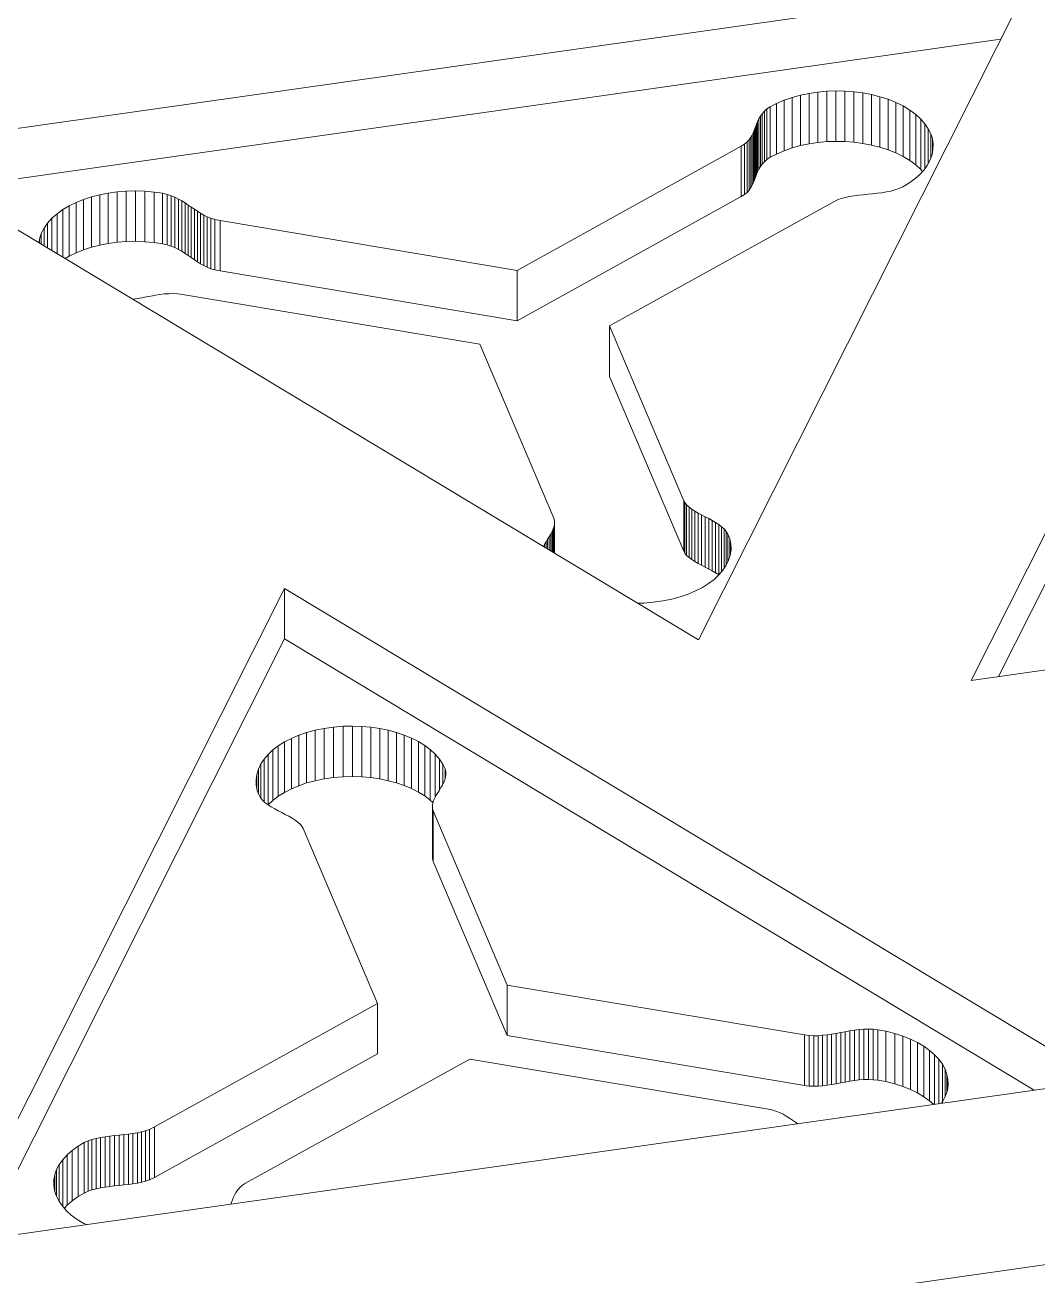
# Model space of a CAD drawing. Header units: inches. Extents: x 4 to 26.1, y 6.7 to 41.9.
# Drawn here: x 15.144 to 16.17, y 16.244 to 17.511 of the extents above; entities that cross this region are included whole.
import ezdxf

# ---------------------------------------------------------------- set-up
doc = ezdxf.new("R2010")
doc.units = ezdxf.units.IN
doc.header["$MEASUREMENT"] = 0
doc.layers.add('rails', color=7, linetype='Continuous', lineweight=35, true_color=0xd4d4d4)

# ---------------------------------------------------------------- blocks, each defined once
blk = doc.blocks.new('A$C382235AA')
at = {"color": 0, "linetype": 'Continuous', "lineweight": 0, "extrusion": (-4.89431e-17, 0.816497, 0.57735)}
for p, q in [((-10.8228, 11.6519), (-9.6615, 11.8167)), ((-9.6615, 11.8167), (-9.995, 11.1536)), ((-9.7189, 11.1126), (-9.3854, 11.7756)), ((-9.6892, 11.7617), (-10.7542, 11.6106)), ((-9.3854, 11.7246), (-9.6913, 11.1165)), ((-9.9085, 11.6999), (-9.9003, 11.7027)), ((-9.9003, 11.7027), (-9.8919, 11.705)), ((-9.9003, 11.6517), (-9.9003, 11.7027)), ((-9.8919, 11.705), (-9.8831, 11.7068)), ((-9.8919, 11.654), (-9.8919, 11.705)), ((-9.8831, 11.7068), (-9.8742, 11.7082)), ((-9.8831, 11.6558), (-9.8831, 11.7068)), ((-9.8742, 11.7082), (-9.8651, 11.709)), ((-9.8742, 11.6571), (-9.8742, 11.7082)), ((-9.8651, 11.709), (-9.8559, 11.7093)), ((-9.8651, 11.658), (-9.8651, 11.709)), ((-9.8559, 11.6583), (-9.8559, 11.7093)), ((-9.8559, 11.7093), (-9.8468, 11.7091)), ((-9.8468, 11.6581), (-9.8468, 11.7091)), ((-9.8468, 11.7091), (-9.8377, 11.7085)), ((-9.8377, 11.6574), (-9.8377, 11.7085)), ((-9.8377, 11.7085), (-9.8287, 11.7073)), ((-9.8287, 11.6563), (-9.8287, 11.7073)), ((-9.8287, 11.7073), (-9.8199, 11.7057)), ((-9.8199, 11.6546), (-9.8199, 11.7057)), ((-9.8199, 11.7057), (-9.8114, 11.7035)), ((-9.8114, 11.6525), (-9.8114, 11.7035)), ((-9.8114, 11.7035), (-9.8032, 11.7009)), ((-9.9284, 11.6888), (-9.9258, 11.6911)), ((-9.9258, 11.6911), (-9.9226, 11.6932)), ((-9.9258, 11.64), (-9.9258, 11.6911)), ((-9.9226, 11.6932), (-9.9162, 11.6965)), ((-9.9226, 11.6422), (-9.9226, 11.6932)), ((-9.9162, 11.6965), (-9.9085, 11.6999)), ((-9.9162, 11.6455), (-9.9162, 11.6965)), ((-9.9085, 11.6488), (-9.9085, 11.6999)), ((-9.8032, 11.6498), (-9.8032, 11.7009)), ((-9.8032, 11.7009), (-9.7953, 11.6977)), ((-9.7953, 11.6467), (-9.7953, 11.6977)), ((-9.7953, 11.6977), (-9.788, 11.6941)), ((-9.788, 11.6431), (-9.788, 11.6941)), ((-9.788, 11.6941), (-9.7812, 11.69)), ((-9.7812, 11.639), (-9.7812, 11.69)), ((-9.7812, 11.69), (-9.7752, 11.6856)), ((-9.9364, 11.6758), (-9.9353, 11.6785)), ((-9.9353, 11.6785), (-9.934, 11.6812)), ((-9.9353, 11.6275), (-9.9353, 11.6785)), ((-9.934, 11.6812), (-9.9325, 11.6838)), ((-9.934, 11.6301), (-9.934, 11.6812)), ((-9.9325, 11.6838), (-9.9307, 11.6863)), ((-9.9325, 11.6328), (-9.9325, 11.6838)), ((-9.9307, 11.6863), (-9.9284, 11.6888)), ((-9.9307, 11.6353), (-9.9307, 11.6863)), ((-9.9284, 11.6377), (-9.9284, 11.6888)), ((-9.7752, 11.6346), (-9.7752, 11.6856)), ((-9.7752, 11.6856), (-9.7701, 11.6809)), ((-9.7701, 11.6299), (-9.7701, 11.6809)), ((-9.7701, 11.6809), (-9.7659, 11.6761)), ((-9.9422, 11.6625), (-9.9408, 11.665)), ((-9.9408, 11.665), (-9.9395, 11.6677)), ((-9.9408, 11.614), (-9.9408, 11.665)), ((-9.9395, 11.6677), (-9.9384, 11.6703)), ((-9.9395, 11.6166), (-9.9395, 11.6677)), ((-9.9384, 11.6703), (-9.9374, 11.6731)), ((-9.9384, 11.6193), (-9.9384, 11.6703)), ((-9.9374, 11.6731), (-9.9364, 11.6758)), ((-9.9374, 11.622), (-9.9374, 11.6731)), ((-9.9364, 11.6248), (-9.9364, 11.6758)), ((-9.7659, 11.6306), (-9.7659, 11.6761)), ((-9.7659, 11.6761), (-9.7625, 11.6711)), ((-9.7625, 11.6357), (-9.7625, 11.6711)), ((-9.7625, 11.6711), (-9.76, 11.6659)), ((-9.76, 11.6409), (-9.76, 11.6659)), ((-9.76, 11.6659), (-9.7583, 11.6607)), ((-9.995, 11.1536), (-10.8228, 11.6519)), ((-10.1787, 11.5277), (-9.9518, 11.6534)), ((-9.9518, 11.6534), (-9.9485, 11.6555)), ((-9.9518, 11.6024), (-9.9518, 11.6534)), ((-9.9485, 11.6555), (-9.946, 11.6577)), ((-9.9485, 11.6045), (-9.9485, 11.6555)), ((-9.946, 11.6577), (-9.9439, 11.66)), ((-9.946, 11.6067), (-9.946, 11.6577)), ((-9.9439, 11.66), (-9.9422, 11.6625)), ((-9.9439, 11.609), (-9.9439, 11.66)), ((-9.9422, 11.6115), (-9.9422, 11.6625)), ((-9.9003, 11.6517), (-9.9085, 11.6488)), ((-9.8919, 11.654), (-9.9003, 11.6517)), ((-9.8831, 11.6558), (-9.8919, 11.654)), ((-9.8742, 11.6571), (-9.8831, 11.6558)), ((-9.8651, 11.658), (-9.8742, 11.6571)), ((-9.8559, 11.6583), (-9.8651, 11.658)), ((-9.8468, 11.6581), (-9.8559, 11.6583)), ((-9.8377, 11.6574), (-9.8468, 11.6581)), ((-9.8287, 11.6563), (-9.8377, 11.6574)), ((-9.8199, 11.6546), (-9.8287, 11.6563)), ((-9.8114, 11.6525), (-9.8199, 11.6546)), ((-9.8032, 11.6498), (-9.8114, 11.6525)), ((-9.7583, 11.6463), (-9.7583, 11.6607)), ((-9.7583, 11.6607), (-9.7576, 11.6554)), ((-9.7576, 11.6554), (-9.7577, 11.6501)), ((-9.9258, 11.64), (-9.9284, 11.6377)), ((-9.9226, 11.6422), (-9.9258, 11.64)), ((-9.9162, 11.6455), (-9.9226, 11.6422)), ((-9.9085, 11.6488), (-9.9162, 11.6455)), ((-9.7953, 11.6467), (-9.8032, 11.6498)), ((-9.788, 11.6431), (-9.7953, 11.6467)), ((-9.7812, 11.639), (-9.788, 11.6431)), ((-9.7752, 11.6346), (-9.7812, 11.639)), ((-9.7604, 11.6397), (-9.7631, 11.6346)), ((-9.7586, 11.6449), (-9.7604, 11.6397)), ((-9.7577, 11.6501), (-9.7586, 11.6449)), ((-9.9353, 11.6275), (-9.9364, 11.6248)), ((-9.934, 11.6301), (-9.9353, 11.6275)), ((-9.9325, 11.6328), (-9.934, 11.6301)), ((-9.9307, 11.6353), (-9.9325, 11.6328)), ((-9.9284, 11.6377), (-9.9307, 11.6353)), ((-9.7701, 11.6299), (-9.7752, 11.6346)), ((-9.7666, 11.6296), (-9.7709, 11.6248)), ((-9.7682, 11.6278), (-9.7701, 11.6299)), ((-9.7631, 11.6346), (-9.7666, 11.6296)), ((-9.9408, 11.614), (-9.9422, 11.6115)), ((-9.9395, 11.6166), (-9.9408, 11.614)), ((-9.9384, 11.6193), (-9.9395, 11.6166)), ((-9.9374, 11.622), (-9.9384, 11.6193)), ((-9.9364, 11.6248), (-9.9374, 11.622)), ((-9.7822, 11.6159), (-9.7883, 11.6124)), ((-9.7762, 11.6202), (-9.7822, 11.6159)), ((-9.7709, 11.6248), (-9.7762, 11.6202)), ((-10.6178, 11.5995), (-10.6098, 11.6021)), ((-10.6098, 11.6021), (-10.6015, 11.6043)), ((-10.6098, 11.5511), (-10.6098, 11.6021)), ((-10.6015, 11.6043), (-10.5928, 11.606)), ((-10.6015, 11.5532), (-10.6015, 11.6043)), ((-10.5928, 11.606), (-10.5838, 11.6072)), ((-10.5928, 11.5549), (-10.5928, 11.606)), ((-10.5838, 11.6072), (-10.5746, 11.6079)), ((-10.5838, 11.5561), (-10.5838, 11.6072)), ((-10.5746, 11.6079), (-10.5652, 11.6081)), ((-10.5746, 11.5569), (-10.5746, 11.6079)), ((-10.5652, 11.5571), (-10.5652, 11.6081)), ((-10.5652, 11.6081), (-10.5557, 11.6078)), ((-10.5557, 11.5567), (-10.5557, 11.6078)), ((-10.5557, 11.6078), (-10.5462, 11.6069)), ((-10.5462, 11.5559), (-10.5462, 11.6069)), ((-10.5462, 11.6069), (-10.5379, 11.6057)), ((-10.5379, 11.5546), (-10.5379, 11.6057)), ((-10.5379, 11.6057), (-10.5333, 11.6046)), ((-10.5333, 11.5536), (-10.5333, 11.6046)), ((-10.5333, 11.6046), (-10.5291, 11.6033)), ((-10.5291, 11.5522), (-10.5291, 11.6033)), ((-10.5291, 11.6033), (-10.5253, 11.6017)), ((-10.5253, 11.5507), (-10.5253, 11.6017)), ((-10.5253, 11.6017), (-10.5216, 11.5999)), ((-9.9518, 11.6024), (-10.1787, 11.4767)), ((-9.9485, 11.6045), (-9.9518, 11.6024)), ((-9.946, 11.6067), (-9.9485, 11.6045)), ((-9.9439, 11.609), (-9.946, 11.6067)), ((-9.9422, 11.6115), (-9.9439, 11.609)), ((-9.8505, 11.6004), (-9.8543, 11.599)), ((-9.8464, 11.6015), (-9.8505, 11.6004)), ((-9.8421, 11.6024), (-9.8464, 11.6015)), ((-9.8377, 11.6031), (-9.8421, 11.6024)), ((-9.8331, 11.6037), (-9.8377, 11.6031)), ((-9.8284, 11.6042), (-9.8331, 11.6037)), ((-9.8237, 11.6047), (-9.8284, 11.6042)), ((-9.8189, 11.6052), (-9.8237, 11.6047)), ((-9.8142, 11.6057), (-9.8189, 11.6052)), ((-9.8095, 11.6063), (-9.8142, 11.6057)), ((-9.8049, 11.6071), (-9.8095, 11.6063)), ((-9.8005, 11.608), (-9.8049, 11.6071)), ((-9.7962, 11.6092), (-9.8005, 11.608)), ((-9.7921, 11.6106), (-9.7962, 11.6092)), ((-9.7883, 11.6124), (-9.7921, 11.6106)), ((-10.6446, 11.585), (-10.6388, 11.5892)), ((-10.6388, 11.5892), (-10.6324, 11.593)), ((-10.6388, 11.5412), (-10.6388, 11.5892)), ((-10.6324, 11.593), (-10.6253, 11.5965)), ((-10.6324, 11.542), (-10.6324, 11.593)), ((-10.6253, 11.5965), (-10.6178, 11.5995)), ((-10.6253, 11.5454), (-10.6253, 11.5965)), ((-10.6178, 11.5485), (-10.6178, 11.5995)), ((-10.5216, 11.5489), (-10.5216, 11.5999)), ((-10.5216, 11.5999), (-10.5182, 11.598)), ((-10.5182, 11.547), (-10.5182, 11.598)), ((-10.5182, 11.598), (-10.5149, 11.596)), ((-10.5149, 11.5449), (-10.5149, 11.596)), ((-10.5149, 11.596), (-10.5118, 11.5938)), ((-10.5118, 11.5428), (-10.5118, 11.5938)), ((-10.5118, 11.5938), (-10.5087, 11.5917)), ((-10.5087, 11.5407), (-10.5087, 11.5917)), ((-10.5087, 11.5917), (-10.5056, 11.5896)), ((-10.5056, 11.5385), (-10.5056, 11.5896)), ((-10.5056, 11.5896), (-10.5025, 11.5875)), ((-9.8595, 11.5965), (-10.0854, 11.4714)), ((-9.8543, 11.599), (-9.8595, 11.5965)), ((-10.6578, 11.5704), (-10.6542, 11.5756)), ((-10.6542, 11.5756), (-10.6498, 11.5805)), ((-10.6542, 11.5504), (-10.6542, 11.5756)), ((-10.6498, 11.5805), (-10.6446, 11.585)), ((-10.6498, 11.5478), (-10.6498, 11.5805)), ((-10.6446, 11.5447), (-10.6446, 11.585)), ((-10.5025, 11.5364), (-10.5025, 11.5875)), ((-10.5025, 11.5875), (-10.4993, 11.5855)), ((-10.4993, 11.5344), (-10.4993, 11.5855)), ((-10.4993, 11.5855), (-10.496, 11.5836)), ((-10.496, 11.5326), (-10.496, 11.5836)), ((-10.496, 11.5836), (-10.4925, 11.5819)), ((-10.4925, 11.5309), (-10.4925, 11.5819)), ((-10.4925, 11.5819), (-10.4888, 11.5805)), ((-10.4888, 11.5294), (-10.4888, 11.5805)), ((-10.4888, 11.5805), (-10.4848, 11.5793)), ((-10.4848, 11.5282), (-10.4848, 11.5793)), ((-10.4848, 11.5793), (-10.4794, 11.5781)), ((-10.4794, 11.5271), (-10.4794, 11.5781)), ((-10.4794, 11.5781), (-10.1787, 11.5277)), ((-10.6623, 11.5594), (-10.6606, 11.5649)), ((-10.6606, 11.5649), (-10.6578, 11.5704)), ((-10.6606, 11.5543), (-10.6606, 11.5649)), ((-10.6578, 11.5526), (-10.6578, 11.5704)), ((-10.6629, 11.5557), (-10.6623, 11.5594)), ((-10.6623, 11.5553), (-10.6623, 11.5594)), ((-10.6098, 11.5511), (-10.6178, 11.5485)), ((-10.6015, 11.5532), (-10.6098, 11.5511)), ((-10.5928, 11.5549), (-10.6015, 11.5532)), ((-10.5838, 11.5561), (-10.5928, 11.5549)), ((-10.5746, 11.5569), (-10.5838, 11.5561)), ((-10.5652, 11.5571), (-10.5746, 11.5569)), ((-10.5557, 11.5567), (-10.5652, 11.5571)), ((-10.5462, 11.5559), (-10.5557, 11.5567)), ((-10.5379, 11.5546), (-10.5462, 11.5559)), ((-10.5333, 11.5536), (-10.5379, 11.5546)), ((-10.5291, 11.5522), (-10.5333, 11.5536)), ((-10.5253, 11.5507), (-10.5291, 11.5522)), ((-10.5216, 11.5489), (-10.5253, 11.5507)), ((-10.6324, 11.542), (-10.6363, 11.5397)), ((-10.6253, 11.5454), (-10.6324, 11.542)), ((-10.6178, 11.5485), (-10.6253, 11.5454)), ((-10.5182, 11.547), (-10.5216, 11.5489)), ((-10.5149, 11.5449), (-10.5182, 11.547)), ((-10.5118, 11.5428), (-10.5149, 11.5449)), ((-10.5087, 11.5407), (-10.5118, 11.5428)), ((-10.5056, 11.5385), (-10.5087, 11.5407)), ((-10.5025, 11.5364), (-10.5056, 11.5385)), ((-10.4993, 11.5344), (-10.5025, 11.5364)), ((-10.496, 11.5326), (-10.4993, 11.5344)), ((-10.4925, 11.5309), (-10.496, 11.5326)), ((-10.4888, 11.5294), (-10.4925, 11.5309)), ((-10.4848, 11.5282), (-10.4888, 11.5294)), ((-10.4794, 11.5271), (-10.4848, 11.5282)), ((-10.1787, 11.4767), (-10.4794, 11.5271)), ((-10.1787, 11.4767), (-10.1787, 11.5277)), ((-10.5636, 11.4992), (-10.568, 11.4985)), ((-10.5589, 11.5), (-10.5636, 11.4992)), ((-10.5543, 11.5009), (-10.5589, 11.5)), ((-10.5497, 11.5017), (-10.5543, 11.5009)), ((-10.5451, 11.5025), (-10.5497, 11.5017)), ((-10.5406, 11.5032), (-10.5451, 11.5025)), ((-10.5361, 11.5038), (-10.5406, 11.5032)), ((-10.5315, 11.5041), (-10.5361, 11.5038)), ((-10.527, 11.5042), (-10.5315, 11.5041)), ((-10.5225, 11.504), (-10.527, 11.5042)), ((-10.5175, 11.5034), (-10.5225, 11.504)), ((-10.2166, 11.4529), (-10.5175, 11.5034)), ((-10.0854, 11.4204), (-10.0854, 11.4714)), ((-10.0854, 11.4714), (-10.0101, 11.2943)), ((-10.1415, 11.2767), (-10.2166, 11.4529)), ((-10.0101, 11.2433), (-10.0854, 11.4204)), ((-10.0101, 11.2433), (-10.0101, 11.2943)), ((-10.0101, 11.2943), (-10.0091, 11.2926)), ((-10.0091, 11.2415), (-10.0091, 11.2926)), ((-10.0091, 11.2926), (-10.0071, 11.2902)), ((-10.0071, 11.2392), (-10.0071, 11.2902)), ((-10.0071, 11.2902), (-10.0047, 11.288)), ((-10.0047, 11.237), (-10.0047, 11.288)), ((-10.0047, 11.288), (-10.0019, 11.2859)), ((-10.0019, 11.2349), (-10.0019, 11.2859)), ((-10.0019, 11.2859), (-9.9988, 11.2839)), ((-9.9988, 11.2329), (-9.9988, 11.2839)), ((-9.9988, 11.2839), (-9.9955, 11.282)), ((-10.1409, 11.2738), (-10.1415, 11.2767)), ((-10.1413, 11.2685), (-10.1409, 11.2711)), ((-10.1409, 11.2711), (-10.1409, 11.2738)), ((-10.1409, 11.2415), (-10.1409, 11.2711)), ((-9.9955, 11.2309), (-9.9955, 11.282)), ((-9.9955, 11.282), (-9.992, 11.2801)), ((-9.992, 11.2291), (-9.992, 11.2801)), ((-9.992, 11.2801), (-9.9884, 11.2782)), ((-9.9884, 11.2272), (-9.9884, 11.2782)), ((-9.9884, 11.2782), (-9.9848, 11.2764)), ((-9.9848, 11.2253), (-9.9848, 11.2764)), ((-9.9848, 11.2764), (-9.9812, 11.2744)), ((-9.9812, 11.2234), (-9.9812, 11.2744)), ((-9.9812, 11.2744), (-9.9778, 11.2725)), ((-9.9778, 11.2214), (-9.9778, 11.2725)), ((-9.9778, 11.2725), (-9.9746, 11.2704)), ((-10.1463, 11.2581), (-10.1447, 11.2607)), ((-10.1447, 11.2607), (-10.1434, 11.2633)), ((-10.1447, 11.2438), (-10.1447, 11.2607)), ((-10.1434, 11.2633), (-10.1422, 11.2659)), ((-10.1434, 11.2429), (-10.1434, 11.2633)), ((-10.1422, 11.2659), (-10.1413, 11.2685)), ((-10.1422, 11.2422), (-10.1422, 11.2659)), ((-10.1413, 11.2417), (-10.1413, 11.2685)), ((-9.9746, 11.2194), (-9.9746, 11.2704)), ((-9.9746, 11.2704), (-9.9717, 11.2682)), ((-9.9717, 11.2227), (-9.9717, 11.2682)), ((-9.9717, 11.2682), (-9.9691, 11.2659)), ((-9.9691, 11.2261), (-9.9691, 11.2659)), ((-9.9691, 11.2659), (-9.967, 11.2634)), ((-9.967, 11.2294), (-9.967, 11.2634)), ((-9.967, 11.2634), (-9.9653, 11.2608)), ((-9.9653, 11.2327), (-9.9653, 11.2608)), ((-9.9653, 11.2608), (-9.9635, 11.2559)), ((-10.1521, 11.2482), (-10.151, 11.2503)), ((-10.151, 11.2503), (-10.1495, 11.2529)), ((-10.151, 11.2476), (-10.151, 11.2503)), ((-10.1495, 11.2529), (-10.1479, 11.2555)), ((-10.1495, 11.2467), (-10.1495, 11.2529)), ((-10.1479, 11.2555), (-10.1463, 11.2581)), ((-10.1479, 11.2457), (-10.1479, 11.2555)), ((-10.1463, 11.2447), (-10.1463, 11.2581)), ((-9.9635, 11.2377), (-9.9635, 11.2559)), ((-9.9635, 11.2559), (-9.9624, 11.2504)), ((-9.9624, 11.2437), (-9.9624, 11.2504)), ((-9.9624, 11.2504), (-9.9622, 11.2449)), ((-10.0091, 11.2415), (-10.0101, 11.2433)), ((-10.0071, 11.2392), (-10.0091, 11.2415)), ((-10.0047, 11.237), (-10.0071, 11.2392)), ((-10.0019, 11.2349), (-10.0047, 11.237)), ((-9.9988, 11.2329), (-10.0019, 11.2349)), ((-9.9646, 11.2342), (-9.9671, 11.2291)), ((-9.963, 11.2395), (-9.9646, 11.2342)), ((-9.9622, 11.2449), (-9.963, 11.2395)), ((-8.794, 11.2438), (-9.7189, 11.1126)), ((-9.9955, 11.2309), (-9.9988, 11.2329)), ((-9.992, 11.2291), (-9.9955, 11.2309)), ((-9.9884, 11.2272), (-9.992, 11.2291)), ((-9.9848, 11.2253), (-9.9884, 11.2272)), ((-9.9812, 11.2234), (-9.9848, 11.2253)), ((-9.9778, 11.2214), (-9.9812, 11.2234)), ((-9.9746, 11.2194), (-9.9778, 11.2214)), ((-9.9704, 11.2241), (-9.9745, 11.2194)), ((-9.9671, 11.2291), (-9.9704, 11.2241)), ((-9.9849, 11.2107), (-9.9911, 11.2068)), ((-9.9793, 11.2149), (-9.9849, 11.2107)), ((-9.9745, 11.2194), (-9.9793, 11.2149)), ((-9.9745, 11.2193), (-9.9746, 11.2194)), ((-10.7478, 10.5428), (-10.4143, 11.2058)), ((-10.4143, 11.1548), (-10.4143, 11.2058)), ((-10.4143, 11.2058), (-9.5865, 10.7076)), ((-10.0136, 11.1972), (-10.0222, 11.1949)), ((-10.0055, 11.2), (-10.0136, 11.1972)), ((-9.998, 11.2032), (-10.0055, 11.2)), ((-9.9911, 11.2068), (-9.998, 11.2032)), ((-10.0505, 11.1909), (-10.0566, 11.1907)), ((-10.0409, 11.1917), (-10.0505, 11.1909)), ((-10.0313, 11.193), (-10.0409, 11.1917)), ((-10.0222, 11.1949), (-10.0313, 11.193)), ((-10.4143, 11.1548), (-10.7201, 10.5467)), ((-9.6551, 10.6978), (-10.4143, 11.1548)), ((-10.4074, 11.0538), (-10.3999, 11.057)), ((-10.3999, 11.057), (-10.3919, 11.0598)), ((-10.3999, 11.006), (-10.3999, 11.057)), ((-10.3919, 11.0598), (-10.3833, 11.0621)), ((-10.3919, 11.0088), (-10.3919, 11.0598)), ((-10.3833, 11.0621), (-10.3741, 11.064)), ((-10.3833, 11.0111), (-10.3833, 11.0621)), ((-10.3741, 11.064), (-10.3646, 11.0654)), ((-10.3741, 11.013), (-10.3741, 11.064)), ((-10.3646, 11.0654), (-10.355, 11.0662)), ((-10.3646, 11.0143), (-10.3646, 11.0654)), ((-10.355, 11.0662), (-10.3455, 11.0664)), ((-10.355, 11.0151), (-10.355, 11.0662)), ((-10.3455, 11.0154), (-10.3455, 11.0664)), ((-10.3455, 11.0664), (-10.3361, 11.0661)), ((-10.3361, 11.0151), (-10.3361, 11.0661)), ((-10.3361, 11.0661), (-10.3269, 11.0653)), ((-10.3269, 11.0142), (-10.3269, 11.0653)), ((-10.3269, 11.0653), (-10.3179, 11.064)), ((-10.3179, 11.0129), (-10.3179, 11.064)), ((-10.3179, 11.064), (-10.3093, 11.0622)), ((-10.3093, 11.0111), (-10.3093, 11.0622)), ((-10.3093, 11.0622), (-10.301, 11.0599)), ((-10.301, 11.0089), (-10.301, 11.0599)), ((-10.301, 11.0599), (-10.2931, 11.0572)), ((-10.2931, 11.0062), (-10.2931, 11.0572)), ((-10.2931, 11.0572), (-10.2856, 11.0541)), ((-10.4261, 11.0422), (-10.4206, 11.0464)), ((-10.4206, 11.0464), (-10.4143, 11.0503)), ((-10.4206, 10.9953), (-10.4206, 11.0464)), ((-10.4143, 11.0503), (-10.4074, 11.0538)), ((-10.4143, 10.9992), (-10.4143, 11.0503)), ((-10.4074, 11.0028), (-10.4074, 11.0538)), ((-10.2856, 11.0031), (-10.2856, 11.0541)), ((-10.2856, 11.0541), (-10.2787, 11.0506)), ((-10.2787, 10.9996), (-10.2787, 11.0506)), ((-10.2787, 11.0506), (-10.2724, 11.0467)), ((-10.2724, 10.9957), (-10.2724, 11.0467)), ((-10.2724, 11.0467), (-10.2667, 11.0425)), ((-10.4383, 11.028), (-10.435, 11.0329)), ((-10.435, 11.0329), (-10.4309, 11.0377)), ((-10.435, 10.9899), (-10.435, 11.0329)), ((-10.4309, 11.0377), (-10.4261, 11.0422)), ((-10.4309, 10.9867), (-10.4309, 11.0377)), ((-10.4261, 10.9911), (-10.4261, 11.0422)), ((-10.2667, 10.9915), (-10.2667, 11.0425)), ((-10.2667, 11.0425), (-10.2617, 11.0379)), ((-10.2617, 10.9944), (-10.2617, 11.0379)), ((-10.2617, 11.0379), (-10.2575, 11.033)), ((-10.2575, 11.0016), (-10.2575, 11.033)), ((-10.2575, 11.033), (-10.2541, 11.0278)), ((-10.4425, 11.0175), (-10.4408, 11.0228)), ((-10.4408, 11.0228), (-10.4383, 11.028)), ((-10.4408, 10.9982), (-10.4408, 11.0228)), ((-10.4383, 10.9934), (-10.4383, 11.028)), ((-10.2541, 11.0075), (-10.2541, 11.0278)), ((-10.2541, 11.0278), (-10.2518, 11.023)), ((-10.2518, 11.0129), (-10.2518, 11.023)), ((-10.2518, 11.023), (-10.251, 11.0202)), ((-10.251, 11.0163), (-10.251, 11.0202)), ((-10.251, 11.0202), (-10.2509, 11.0175)), ((-10.4432, 11.0122), (-10.4425, 11.0175)), ((-10.443, 11.0067), (-10.4432, 11.0122)), ((-10.4419, 11.0011), (-10.443, 11.0067)), ((-10.4425, 11.0038), (-10.4425, 11.0175)), ((-10.3999, 11.006), (-10.4074, 11.0028)), ((-10.3919, 11.0088), (-10.3999, 11.006)), ((-10.3833, 11.0111), (-10.3919, 11.0088)), ((-10.3741, 11.013), (-10.3833, 11.0111)), ((-10.3646, 11.0143), (-10.3741, 11.013)), ((-10.355, 11.0151), (-10.3646, 11.0143)), ((-10.3455, 11.0154), (-10.355, 11.0151)), ((-10.3361, 11.0151), (-10.3455, 11.0154)), ((-10.3269, 11.0142), (-10.3361, 11.0151)), ((-10.3179, 11.0129), (-10.3269, 11.0142)), ((-10.3093, 11.0111), (-10.3179, 11.0129)), ((-10.301, 11.0089), (-10.3093, 11.0111)), ((-10.2931, 11.0062), (-10.301, 11.0089)), ((-10.2856, 11.0031), (-10.2931, 11.0062)), ((-10.2544, 11.0067), (-10.2559, 11.0041)), ((-10.2531, 11.0094), (-10.2544, 11.0067)), ((-10.252, 11.012), (-10.2531, 11.0094)), ((-10.2512, 11.0147), (-10.252, 11.012)), ((-10.2509, 11.0175), (-10.2512, 11.0147)), ((-10.4401, 10.9963), (-10.4419, 11.0011)), ((-10.4385, 10.9936), (-10.4401, 10.9963)), ((-10.4363, 10.9911), (-10.4385, 10.9936)), ((-10.4206, 10.9953), (-10.4261, 10.9911)), ((-10.4143, 10.9992), (-10.4206, 10.9953)), ((-10.4074, 11.0028), (-10.4143, 10.9992)), ((-10.2787, 10.9996), (-10.2856, 11.0031)), ((-10.2724, 10.9957), (-10.2787, 10.9996)), ((-10.2667, 10.9915), (-10.2724, 10.9957)), ((-10.2621, 10.9937), (-10.2633, 10.9911)), ((-10.2607, 10.9963), (-10.2621, 10.9937)), ((-10.2592, 10.9989), (-10.2607, 10.9963)), ((-10.2575, 11.0015), (-10.2592, 10.9989)), ((-10.2559, 11.0041), (-10.2575, 11.0015)), ((-10.4338, 10.9888), (-10.4363, 10.9911)), ((-10.4309, 10.9866), (-10.4338, 10.9888)), ((-10.4261, 10.9911), (-10.4309, 10.9867)), ((-10.4277, 10.9846), (-10.4309, 10.9866)), ((-10.4242, 10.9826), (-10.4277, 10.9846)), ((-10.4207, 10.9807), (-10.4242, 10.9826)), ((-10.4171, 10.9788), (-10.4207, 10.9807)), ((-10.264, 10.9889), (-10.2667, 10.9915)), ((-10.2641, 10.9885), (-10.2646, 10.9859)), ((-10.2646, 10.9349), (-10.2646, 10.9859)), ((-10.2646, 10.9859), (-10.2646, 10.9833)), ((-10.2646, 10.9322), (-10.2646, 10.9833)), ((-10.2646, 10.9833), (-10.2639, 10.9804)), ((-10.2633, 10.9911), (-10.2641, 10.9885)), ((-10.2639, 10.9293), (-10.2639, 10.9804)), ((-10.2639, 10.9804), (-10.1889, 10.8041)), ((-10.4135, 10.9769), (-10.4171, 10.9788)), ((-10.41, 10.9751), (-10.4135, 10.9769)), ((-10.4066, 10.9731), (-10.41, 10.9751)), ((-10.4035, 10.9711), (-10.4066, 10.9731)), ((-10.4007, 10.969), (-10.4035, 10.9711)), ((-10.3983, 10.9668), (-10.4007, 10.969)), ((-10.3964, 10.9645), (-10.3983, 10.9668)), ((-10.3954, 10.9627), (-10.3964, 10.9645)), ((-10.3201, 10.7856), (-10.3954, 10.9627)), ((-10.2646, 10.9322), (-10.2646, 10.9349)), ((-10.2639, 10.9293), (-10.2646, 10.9322)), ((-10.1889, 10.7531), (-10.2639, 10.9293)), ((-10.1889, 10.7531), (-10.1889, 10.8041)), ((-10.1889, 10.8041), (-9.8879, 10.7537)), ((-10.546, 10.6605), (-10.3201, 10.7856)), ((-10.3201, 10.7346), (-10.3201, 10.7856)), ((-9.8879, 10.7026), (-10.1889, 10.7531)), ((-9.8879, 10.7026), (-9.8879, 10.7537)), ((-9.8879, 10.7537), (-9.883, 10.753)), ((-9.883, 10.702), (-9.883, 10.753)), ((-9.883, 10.753), (-9.8784, 10.7528)), ((-9.8784, 10.7528), (-9.8739, 10.7529)), ((-9.8784, 10.7018), (-9.8784, 10.7528)), ((-9.8739, 10.7529), (-9.8694, 10.7533)), ((-9.8739, 10.7019), (-9.8739, 10.7529)), ((-9.8694, 10.7533), (-9.8649, 10.7538)), ((-9.8694, 10.7022), (-9.8694, 10.7533)), ((-9.8649, 10.7538), (-9.8603, 10.7545)), ((-9.8649, 10.7028), (-9.8649, 10.7538)), ((-9.8603, 10.7545), (-9.8557, 10.7553)), ((-9.8603, 10.7035), (-9.8603, 10.7545)), ((-9.8557, 10.7553), (-9.8511, 10.7562)), ((-9.8557, 10.7043), (-9.8557, 10.7553)), ((-9.8511, 10.7562), (-9.8465, 10.757)), ((-9.8511, 10.7051), (-9.8511, 10.7562)), ((-9.8465, 10.757), (-9.8419, 10.7578)), ((-9.8465, 10.706), (-9.8465, 10.757)), ((-9.8419, 10.7578), (-9.8372, 10.7586)), ((-9.8419, 10.7068), (-9.8419, 10.7578)), ((-9.8372, 10.7586), (-9.8325, 10.7591)), ((-9.8372, 10.7075), (-9.8372, 10.7586)), ((-9.8325, 10.7591), (-9.8278, 10.7595)), ((-9.8325, 10.7081), (-9.8325, 10.7591)), ((-9.8278, 10.7595), (-9.8231, 10.7596)), ((-9.8278, 10.7085), (-9.8278, 10.7595)), ((-9.8231, 10.7086), (-9.8231, 10.7596)), ((-9.8231, 10.7596), (-9.8183, 10.7594)), ((-9.8183, 10.7084), (-9.8183, 10.7594)), ((-9.8183, 10.7594), (-9.8135, 10.7589)), ((-9.8135, 10.7079), (-9.8135, 10.7589)), ((-9.8135, 10.7589), (-9.8053, 10.7574)), ((-9.8053, 10.7064), (-9.8053, 10.7574)), ((-9.8053, 10.7574), (-9.7964, 10.7552)), ((-9.7964, 10.7042), (-9.7964, 10.7552)), ((-9.7964, 10.7552), (-9.7881, 10.7525)), ((-9.7881, 10.7015), (-9.7881, 10.7525)), ((-9.7881, 10.7525), (-9.7804, 10.7495)), ((-9.7804, 10.6984), (-9.7804, 10.7495)), ((-9.7804, 10.7495), (-9.7733, 10.746)), ((-9.7733, 10.695), (-9.7733, 10.746)), ((-9.7733, 10.746), (-9.7669, 10.7422)), ((-9.7669, 10.6912), (-9.7669, 10.7422)), ((-9.7669, 10.7422), (-9.7611, 10.7381)), ((-10.3201, 10.7346), (-10.546, 10.6095)), ((-10.2267, 10.7293), (-10.4537, 10.6036)), ((-9.9261, 10.6789), (-10.2267, 10.7293)), ((-9.7611, 10.687), (-9.7611, 10.7381)), ((-9.7611, 10.7381), (-9.756, 10.7337)), ((-9.756, 10.6835), (-9.756, 10.7337)), ((-9.756, 10.7337), (-9.7517, 10.729)), ((-9.7517, 10.6841), (-9.7517, 10.729)), ((-9.7517, 10.729), (-9.7481, 10.7241)), ((-9.7481, 10.6859), (-9.7481, 10.7241)), ((-9.7481, 10.7241), (-9.7454, 10.719)), ((-9.7454, 10.6911), (-9.7454, 10.719)), ((-9.7454, 10.719), (-9.7435, 10.7138)), ((-9.7435, 10.6964), (-9.7435, 10.7138)), ((-9.7435, 10.7138), (-9.7425, 10.7085)), ((-9.5865, 10.7076), (-10.7478, 10.5428)), ((-9.883, 10.702), (-9.8879, 10.7026)), ((-9.8784, 10.7018), (-9.883, 10.702)), ((-9.8739, 10.7019), (-9.8784, 10.7018)), ((-9.8694, 10.7022), (-9.8739, 10.7019)), ((-9.8649, 10.7028), (-9.8694, 10.7022)), ((-9.8603, 10.7035), (-9.8649, 10.7028)), ((-9.8557, 10.7043), (-9.8603, 10.7035)), ((-9.8511, 10.7051), (-9.8557, 10.7043)), ((-9.8465, 10.706), (-9.8511, 10.7051)), ((-9.8419, 10.7068), (-9.8465, 10.706)), ((-9.8372, 10.7075), (-9.8419, 10.7068)), ((-9.8325, 10.7081), (-9.8372, 10.7075)), ((-9.8278, 10.7085), (-9.8325, 10.7081)), ((-9.8231, 10.7086), (-9.8278, 10.7085)), ((-9.8183, 10.7084), (-9.8231, 10.7086)), ((-9.8135, 10.7079), (-9.8183, 10.7084)), ((-9.8053, 10.7064), (-9.8135, 10.7079)), ((-9.7964, 10.7042), (-9.8053, 10.7064)), ((-9.7881, 10.7015), (-9.7964, 10.7042)), ((-9.7804, 10.6984), (-9.7881, 10.7015)), ((-9.7423, 10.7031), (-9.7431, 10.6976)), ((-9.7425, 10.7021), (-9.7425, 10.7085)), ((-9.7425, 10.7085), (-9.7423, 10.7031)), ((-9.7733, 10.695), (-9.7804, 10.6984)), ((-9.7669, 10.6912), (-9.7733, 10.695)), ((-9.7611, 10.687), (-9.7669, 10.6912)), ((-9.7449, 10.6921), (-9.7476, 10.6866)), ((-9.7431, 10.6976), (-9.7449, 10.6921)), ((-9.9207, 10.6778), (-9.9261, 10.6789)), ((-9.9167, 10.6766), (-9.9207, 10.6778)), ((-9.913, 10.6751), (-9.9167, 10.6766)), ((-9.7569, 10.6834), (-9.7611, 10.687)), ((-9.7476, 10.6866), (-9.7491, 10.6845)), ((-9.9095, 10.6734), (-9.913, 10.6751)), ((-9.9062, 10.6716), (-9.9095, 10.6734)), ((-9.903, 10.6696), (-9.9062, 10.6716)), ((-9.8999, 10.6675), (-9.903, 10.6696)), ((-9.8968, 10.6653), (-9.8999, 10.6675)), ((-9.8946, 10.6638), (-9.8968, 10.6653)), ((-10.6005, 10.6499), (-10.5959, 10.6507)), ((-10.5959, 10.6507), (-10.5913, 10.6513)), ((-10.5959, 10.5997), (-10.5959, 10.6507)), ((-10.5913, 10.6513), (-10.5865, 10.6518)), ((-10.5913, 10.6003), (-10.5913, 10.6513)), ((-10.5865, 10.6518), (-10.5818, 10.6523)), ((-10.5865, 10.6008), (-10.5865, 10.6518)), ((-10.5818, 10.6523), (-10.577, 10.6528)), ((-10.5818, 10.6013), (-10.5818, 10.6523)), ((-10.577, 10.6528), (-10.5724, 10.6533)), ((-10.577, 10.6018), (-10.577, 10.6528)), ((-10.5724, 10.6533), (-10.5678, 10.6539)), ((-10.5724, 10.6023), (-10.5724, 10.6533)), ((-10.5678, 10.6539), (-10.5633, 10.6546)), ((-10.5678, 10.6029), (-10.5678, 10.6539)), ((-10.5633, 10.6546), (-10.5591, 10.6555)), ((-10.5633, 10.6036), (-10.5633, 10.6546)), ((-10.5591, 10.6555), (-10.555, 10.6567)), ((-10.5591, 10.6045), (-10.5591, 10.6555)), ((-10.555, 10.6567), (-10.5512, 10.658)), ((-10.555, 10.6056), (-10.555, 10.6567)), ((-10.5512, 10.658), (-10.546, 10.6605)), ((-10.5512, 10.607), (-10.5512, 10.658)), ((-10.546, 10.6095), (-10.546, 10.6605)), ((-10.6293, 10.6368), (-10.6232, 10.6411)), ((-10.6232, 10.6411), (-10.6172, 10.6447)), ((-10.6232, 10.5901), (-10.6232, 10.6411)), ((-10.6172, 10.6447), (-10.6133, 10.6464)), ((-10.6172, 10.5936), (-10.6172, 10.6447)), ((-10.6133, 10.6464), (-10.6093, 10.6478)), ((-10.6133, 10.5954), (-10.6133, 10.6464)), ((-10.6093, 10.6478), (-10.605, 10.649)), ((-10.6093, 10.5968), (-10.6093, 10.6478)), ((-10.605, 10.649), (-10.6005, 10.6499)), ((-10.605, 10.598), (-10.605, 10.649)), ((-10.6005, 10.5989), (-10.6005, 10.6499)), ((-10.6424, 10.6225), (-10.6389, 10.6274)), ((-10.6389, 10.6274), (-10.6345, 10.6322)), ((-10.6389, 10.5801), (-10.6389, 10.6274)), ((-10.6345, 10.6322), (-10.6293, 10.6368)), ((-10.6345, 10.5812), (-10.6345, 10.6322)), ((-10.6293, 10.5858), (-10.6293, 10.6368)), ((-10.6469, 10.6122), (-10.6451, 10.6174)), ((-10.6451, 10.6174), (-10.6424, 10.6225)), ((-10.6451, 10.5902), (-10.6451, 10.6174)), ((-10.6424, 10.5851), (-10.6424, 10.6225)), ((-10.6479, 10.6016), (-10.6478, 10.6069)), ((-10.6471, 10.5963), (-10.6479, 10.6016)), ((-10.6478, 10.6069), (-10.6469, 10.6122)), ((-10.6478, 10.601), (-10.6478, 10.6069)), ((-10.6469, 10.5955), (-10.6469, 10.6122)), ((-10.5913, 10.6003), (-10.5959, 10.5997)), ((-10.5865, 10.6008), (-10.5913, 10.6003)), ((-10.5818, 10.6013), (-10.5865, 10.6008)), ((-10.577, 10.6018), (-10.5818, 10.6013)), ((-10.5724, 10.6023), (-10.577, 10.6018)), ((-10.5678, 10.6029), (-10.5724, 10.6023)), ((-10.5633, 10.6036), (-10.5678, 10.6029)), ((-10.5591, 10.6045), (-10.5633, 10.6036)), ((-10.555, 10.6056), (-10.5591, 10.6045)), ((-10.5512, 10.607), (-10.555, 10.6056)), ((-10.546, 10.6095), (-10.5512, 10.607)), ((-10.4569, 10.6015), (-10.4595, 10.5993)), ((-10.4537, 10.6036), (-10.4569, 10.6015)), ((-10.6455, 10.5911), (-10.6471, 10.5963)), ((-10.643, 10.5859), (-10.6455, 10.5911)), ((-10.6232, 10.5901), (-10.6293, 10.5858)), ((-10.6172, 10.5936), (-10.6232, 10.5901)), ((-10.6133, 10.5954), (-10.6172, 10.5936)), ((-10.6093, 10.5968), (-10.6133, 10.5954)), ((-10.605, 10.598), (-10.6093, 10.5968)), ((-10.6005, 10.5989), (-10.605, 10.598)), ((-10.5959, 10.5997), (-10.6005, 10.5989)), ((-10.4659, 10.5894), (-10.467, 10.5867)), ((-10.4647, 10.592), (-10.4659, 10.5894)), ((-10.4633, 10.5945), (-10.4647, 10.592)), ((-10.4615, 10.597), (-10.4633, 10.5945)), ((-10.4595, 10.5993), (-10.4615, 10.597)), ((-10.6396, 10.5809), (-10.643, 10.5859)), ((-10.6354, 10.5761), (-10.6396, 10.5809)), ((-10.6345, 10.5812), (-10.6372, 10.5782)), ((-10.6303, 10.5714), (-10.6354, 10.5761)), ((-10.6293, 10.5858), (-10.6345, 10.5812)), ((-10.468, 10.584), (-10.4686, 10.5824)), ((-10.467, 10.5867), (-10.468, 10.584)), ((-10.6243, 10.567), (-10.6303, 10.5714)), ((-10.6175, 10.5629), (-10.6243, 10.567)), ((-10.6149, 10.5617), (-10.6175, 10.5629)), ((-10.6764, 10.3747), (-9.5151, 10.5394))]:
    blk.add_line(p, q, dxfattribs=at)

msp = doc.modelspace()

# ---------------------------------------------------------------- block references
at = {"layer": 'rails'}
msp.add_blockref('A$C382235AA', (25.8212, 5.7346), dxfattribs=at)

doc.saveas('drawing.dxf')
